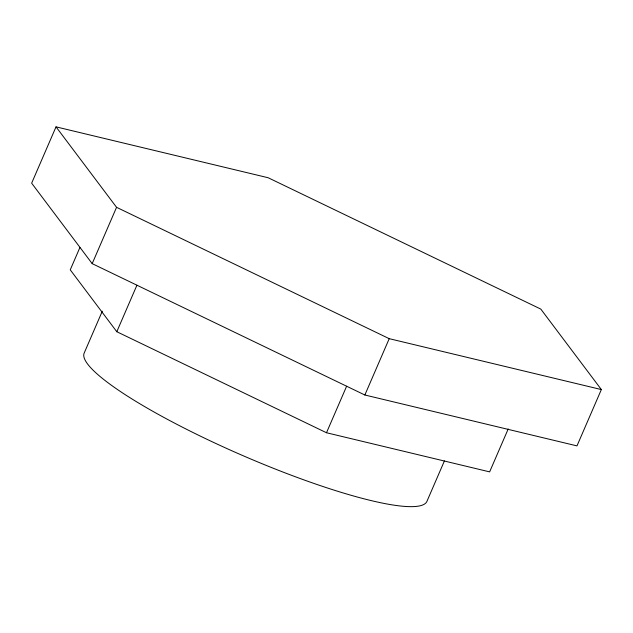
<?xml version="1.0" encoding="UTF-8"?>
<svg xmlns="http://www.w3.org/2000/svg" width="633" height="633" viewBox="0 0 633 633"><rect width="100%" height="100%" fill="white"/><g stroke="black" fill="none" stroke-linecap="round" stroke-linejoin="round"><path stroke-width="0.95" d="M56.02 126.853L31.65 183.174L92.189 263.644L364.853 395L576.98 445.885L601.35 389.564L540.811 309.094L268.147 177.738L56.02 126.853L116.559 207.315L389.224 338.671L601.35 389.564M79.916 247.487L70.247 269.832L116.804 331.716L326.493 432.743L489.633 471.878L508.204 428.96M92.189 263.644L116.559 207.315M102.293 311.199L84.11 353.222A186.735 31.144 23.4 0 0 244.393 456.274A186.735 31.144 23.4 0 0 427.022 501.138L444.429 460.903M116.804 331.716L136.918 285.23M326.493 432.743L346.615 386.249M364.853 395L389.224 338.671"/></g></svg>
